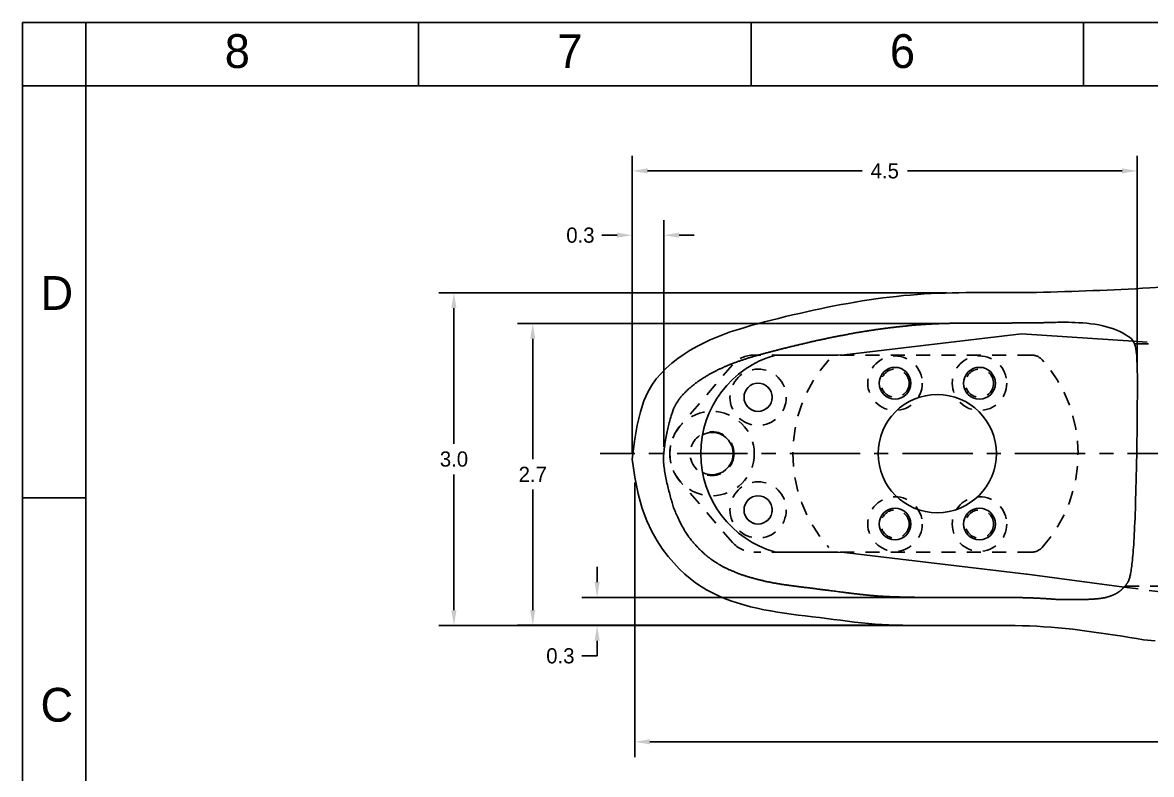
# Model space of a CAD drawing. Extents: x 2.9 to 27.6, y -9.5 to 6.2.
# Drawn here: x 2.88 to 12.9, y -0.46 to 6.21 of the extents above; entities that cross this region are included whole.
import ezdxf
from ezdxf.enums import TextEntityAlignment as Align

# ---------------------------------------------------------------- set-up
doc = ezdxf.new("R2010")
doc.units = 0
doc.header["$LTSCALE"] = 0.5
doc.header["$MEASUREMENT"] = 0
doc.linetypes.add('CENTER', pattern=[2, 1.25, -0.25, 0.25, -0.25])
doc.linetypes.add('HIDDEN', pattern=[0.375, 0.25, -0.125])
doc.layers.get('0').update_dxf_attribs({"linetype": 'CONTINUOUS'})
doc.layers.get('DEFPOINTS').update_dxf_attribs({"linetype": 'CONTINUOUS'})
for name, color, linetype in [('AM_HID', 1, 'HIDDEN'), ('DIM', 3, 'CONTINUOUS'), ('FOOT', 7, 'CONTINUOUS'), ('TBLOCK', 7, 'CONTINUOUS')]:
    doc.layers.add(name, color=color, linetype=linetype)
doc.dimstyles.get("Standard").update_dxf_attribs({"dimtxt": 0.18, "dimasz": 0.18, "dimexe": 0.18, "dimexo": 0.0625, "dimgap": 0.09, "dimtad": 0, "dimtih": 1, "dimtoh": 1, "dimdec": 4, "dimzin": 0, "dimdsep": 46, "dimtxsty": 'Standard', "dimcen": 0.09, "dimadec": 0, "dimazin": 0, "dimtfac": 1, "dimtdec": 4, "dimtofl": 0, "dimtmove": 0, "dimatfit": 3, "dimfxl": 0, "dimtolj": 1, "dimtzin": 0, "dimarcsym": 0})

# ---------------------------------------------------------------- blocks, each defined once
blk = doc.blocks.new('*D57')
at = {"color": 0, "linetype": 'ByBlock'}
for p, q in [((18.797, 1.71), (18.797, -1.466)), ((8.313, 0.971), (8.313, -1.466)), ((8.448, -1.331), (13.319, -1.331)), ((18.662, -1.331), (13.791, -1.331))]:
    blk.add_line(p, q, dxfattribs=at)
for points in [[(8.448, -1.308), (8.448, -1.353), (8.313, -1.331)], [(18.662, -1.308), (18.662, -1.353), (18.797, -1.331)]]:
    blk.add_solid(points, dxfattribs=at)
at = {"layer": 'DEFPOINTS', "color": 0, "linetype": 'ByBlock'}
for p in [(18.797, 1.757), (8.313, 1.017), (18.797, -1.331)]:
    blk.add_point(p, dxfattribs=at)
at = {"color": 0, "linetype": 'ByBlock', "insert": (13.555, -1.331), "char_height": 0.135, "attachment_point": 5}
blk.add_mtext('\\A1;10.5', dxfattribs=at)
blk = doc.blocks.new('*D61')
at = {"color": 0, "linetype": 'ByBlock'}
for p, q in [((11.084, 2.655), (6.573, 2.655)), ((6.708, 2.52), (6.708, 1.314)), ((6.708, -0.163), (6.708, 1.044)), ((10.77, -0.298), (6.573, -0.298))]:
    blk.add_line(p, q, dxfattribs=at)
for points in [[(6.685, 2.52), (6.73, 2.52), (6.708, 2.655)], [(6.685, -0.163), (6.73, -0.163), (6.708, -0.298)]]:
    blk.add_solid(points, dxfattribs=at)
at = {"layer": 'DEFPOINTS', "color": 0, "linetype": 'ByBlock'}
for p in [(6.708, 2.655), (11.131, 2.655), (10.817, -0.298)]:
    blk.add_point(p, dxfattribs=at)
at = {"color": 0, "linetype": 'ByBlock', "insert": (6.708, 1.179), "char_height": 0.135, "attachment_point": 5}
blk.add_mtext('\\A1;3.0', dxfattribs=at)
blk = doc.blocks.new('*D62')
at = {"color": 0, "linetype": 'ByBlock'}
for p, q in [((8.292, 1.225), (8.292, 3.302)), ((8.572, 1.287), (8.572, 3.302)), ((8.157, 3.167), (8.022, 3.167)), ((8.707, 3.167), (8.842, 3.167))]:
    blk.add_line(p, q, dxfattribs=at)
for points in [[(8.157, 3.19), (8.157, 3.145), (8.292, 3.167)], [(8.707, 3.19), (8.707, 3.145), (8.572, 3.167)]]:
    blk.add_solid(points, dxfattribs=at)
at = {"layer": 'DEFPOINTS', "color": 0, "linetype": 'ByBlock'}
for p in [(8.292, 3.167), (8.572, 1.24), (8.292, 1.178)]:
    blk.add_point(p, dxfattribs=at)
at = {"color": 0, "linetype": 'ByBlock', "insert": (7.831, 3.167), "char_height": 0.135, "attachment_point": 5}
blk.add_mtext('\\A1;0.3', dxfattribs=at)
blk = doc.blocks.new('*D63')
at = {"color": 0, "linetype": 'ByBlock'}
for p, q in [((8.292, 1.271), (8.292, 3.873)), ((12.776, 2.015), (12.776, 3.873)), ((8.427, 3.738), (10.332, 3.738)), ((12.641, 3.738), (10.737, 3.738))]:
    blk.add_line(p, q, dxfattribs=at)
for points in [[(8.427, 3.761), (8.427, 3.716), (8.292, 3.738)], [(12.641, 3.761), (12.641, 3.716), (12.776, 3.738)]]:
    blk.add_solid(points, dxfattribs=at)
at = {"layer": 'DEFPOINTS', "color": 0, "linetype": 'ByBlock'}
for p in [(12.776, 3.738), (12.776, 1.969), (8.292, 1.225)]:
    blk.add_point(p, dxfattribs=at)
at = {"color": 0, "linetype": 'ByBlock', "insert": (10.534, 3.738), "char_height": 0.135, "attachment_point": 5}
blk.add_mtext('\\A1;4.5', dxfattribs=at)
blk = doc.blocks.new('*D64')
at = {"color": 0, "linetype": 'ByBlock'}
for p, q in [((11.023, 3.543), (7.273, 3.543)), ((7.408, 3.408), (7.408, 2.339)), ((7.408, 0.999), (7.408, 2.069)), ((10.646, 0.864), (7.273, 0.864))]:
    blk.add_line(p, q, dxfattribs=at)
for points in [[(7.385, 3.408), (7.43, 3.408), (7.408, 3.543)], [(7.385, 0.999), (7.43, 0.999), (7.408, 0.864)]]:
    blk.add_solid(points, dxfattribs=at)
at = {"layer": 'DEFPOINTS', "color": 0, "linetype": 'ByBlock'}
for p in [(7.408, 3.543), (11.069, 3.543), (10.693, 0.864)]:
    blk.add_point(p, dxfattribs=at)
at = {"color": 0, "linetype": 'ByBlock', "insert": (7.408, 2.204), "char_height": 0.135, "attachment_point": 5}
blk.add_mtext('\\A1;2.7', dxfattribs=at)
blk = doc.blocks.new('*D65')
at = {"color": 0, "linetype": 'ByBlock'}
for p, q in [((7.979, 1.247), (7.979, 1.382)), ((11.144, 1.112), (7.844, 1.112)), ((10.894, 0.862), (7.844, 0.862)), ((7.979, 0.727), (7.979, 0.592)), ((7.979, 0.592), (7.844, 0.592))]:
    blk.add_line(p, q, dxfattribs=at)
for points in [[(7.957, 1.247), (8.002, 1.247), (7.979, 1.112)], [(7.957, 0.727), (8.002, 0.727), (7.979, 0.862)]]:
    blk.add_solid(points, dxfattribs=at)
at = {"layer": 'DEFPOINTS', "color": 0, "linetype": 'ByBlock'}
for p in [(11.191, 1.112), (7.979, 0.862), (10.941, 0.862)]:
    blk.add_point(p, dxfattribs=at)
at = {"color": 0, "linetype": 'ByBlock', "insert": (7.653, 0.592), "char_height": 0.135, "attachment_point": 5}
blk.add_mtext('\\A1;0.3', dxfattribs=at)

msp = doc.modelspace()

# ---------------------------------------------------------------- linework, layer by layer
for p, q in [((10.176, 3.266), (11.747, 3.452)), ((11.747, 3.452), (12.74, 3.386)), ((9.562, 3.263), (10.117, 3.263)), ((10.176, 3.266), (10.117, 3.263)), ((9.562, 1.513), (10.117, 1.513)), ((10.117, 1.513), (10.176, 1.509)), ((10.176, 1.509), (11.793, 1.318)), ((11.793, 1.318), (11.8, 1.317)), ((11.8, 1.317), (12.66, 1.203))]:
    msp.add_line(p, q)
for centre, radius in [((10.625, 3.013), 0.141), ((11.375, 3.013), 0.141), ((9.409, 2.888), 0.125), ((11, 2.388), 0.525), ((9.409, 1.888), 0.125), ((10.625, 1.763), 0.141), ((11.375, 1.763), 0.141)]:
    msp.add_circle(centre, radius)
for centre, radius, start, end in [((9.809, 2.388), 0.909, 105.7338, 254.2662), ((9, 2.388), 0.188, 243.2295, 116.7705)]:
    msp.add_arc(centre, radius, start, end)
at = {"layer": 'AM_HID'}
for p, q in [((12.74, 3.386), (13.217, 3.354)), ((12.752, 3.364), (13.867, 3.364)), ((10.107, 3.263), (9.371, 3.263)), ((11.838, 3.263), (10.107, 3.263)), ((9.181, 3.175), (8.715, 2.632)), ((9.181, 1.6), (8.715, 2.144)), ((10.107, 1.513), (9.371, 1.513)), ((11.838, 1.513), (10.107, 1.513)), ((12.667, 1.211), (13.867, 1.211)), ((12.66, 1.203), (13.316, 1.115))]:
    msp.add_line(p, q, dxfattribs=at)
for centre, radius in [((10.625, 3.013), 0.242), ((11.375, 3.013), 0.242), ((9.409, 2.888), 0.25), ((10.625, 3.013), 0.125), ((11.375, 3.013), 0.125), ((9.409, 2.888), 0.125), ((9, 2.388), 0.375), ((9, 2.388), 0.195), ((9.409, 1.888), 0.25), ((9.409, 1.888), 0.125), ((10.625, 1.763), 0.242), ((11.375, 1.763), 0.242), ((10.625, 1.763), 0.125), ((11.375, 1.763), 0.125)]:
    msp.add_circle(centre, radius, dxfattribs=at)
for centre, radius, start, end in [((9.371, 3.013), 0.25, 90, 139.3987), ((10.968, 2.388), 1.25, 138.1897, 221.8103), ((11.838, 3.138), 0.125, 41.8103, 90), ((11, 2.388), 1.25, 318.1897, 41.8103), ((9, 2.388), 0.375, 139.3987, 220.6013), ((9.371, 1.763), 0.25, 220.6013, 270), ((11.838, 1.638), 0.125, 270, 318.1897)]:
    msp.add_arc(centre, radius, start, end, dxfattribs=at)
at = {"layer": 'DIM', "color": 7, "linetype": 'CENTER'}
msp.add_line((19.315, 2.388), (8.006, 2.388), dxfattribs=at)
at = {"layer": 'FOOT'}
msp.add_lwpolyline([(12.991, 3.866), (12.887, 3.861), (12.823, 3.856), (12.76, 3.852), (12.696, 3.848), (12.633, 3.845), (12.571, 3.842), (12.508, 3.84), (12.445, 3.837), (12.383, 3.835), (12.32, 3.832), (12.257, 3.83), (12.195, 3.828), (12.132, 3.826), (12.069, 3.824), (12.006, 3.822), (11.943, 3.821), (11.88, 3.819), (11.817, 3.819), (11.754, 3.818), (11.692, 3.818), (11.629, 3.817), (11.566, 3.817), (11.504, 3.817), (11.441, 3.817), (11.379, 3.817), (11.317, 3.817), (11.254, 3.817), (11.192, 3.816), (11.131, 3.815), (11.069, 3.814), (11.008, 3.812), (10.946, 3.809), (10.885, 3.806), (10.824, 3.801), (10.762, 3.796), (10.701, 3.791), (10.639, 3.784), (10.578, 3.777), (10.517, 3.77), (10.455, 3.761), (10.394, 3.753), (10.332, 3.743), (10.27, 3.733), (10.209, 3.722), (10.147, 3.711), (10.085, 3.699), (10.024, 3.687), (9.962, 3.674), (9.9, 3.661), (9.838, 3.647), (9.776, 3.633), (9.714, 3.619), (9.652, 3.604), (9.59, 3.589), (9.528, 3.573), (9.466, 3.557), (9.405, 3.541), (9.343, 3.524), (9.282, 3.506), (9.222, 3.488), (9.161, 3.468), (9.101, 3.447), (9.042, 3.423), (8.982, 3.398), (8.923, 3.37), (8.865, 3.339), (8.807, 3.306), (8.751, 3.271), (8.697, 3.232), (8.644, 3.191), (8.594, 3.147), (8.548, 3.1), (8.505, 3.051), (8.465, 2.997), (8.429, 2.933), (8.395, 2.856), (8.364, 2.76), (8.336, 2.642), (8.311, 2.499), (8.292, 2.338), (8.313, 2.178), (8.343, 2.03), (8.379, 1.902), (8.42, 1.791), (8.465, 1.696), (8.512, 1.613), (8.561, 1.54), (8.611, 1.475), (8.66, 1.417), (8.709, 1.365), (8.757, 1.318), (8.805, 1.278), (8.853, 1.241), (8.902, 1.208), (8.951, 1.179), (9.003, 1.152), (9.056, 1.126), (9.11, 1.103), (9.167, 1.082), (9.224, 1.063), (9.282, 1.045), (9.341, 1.029), (9.401, 1.015), (9.461, 1.002), (9.521, 0.991), (9.582, 0.98), (9.643, 0.971), (9.704, 0.963), (9.766, 0.955), (9.828, 0.947), (9.891, 0.94), (9.954, 0.932), (10.016, 0.924), (10.079, 0.916), (10.141, 0.908), (10.204, 0.9), (10.265, 0.892), (10.327, 0.886), (10.388, 0.879), (10.449, 0.874), (10.509, 0.87), (10.57, 0.867), (10.632, 0.865), (10.693, 0.864), (10.755, 0.863), (10.817, 0.862), (10.879, 0.862), (10.941, 0.862), (11.441, 0.862), (11.504, 0.862), (11.567, 0.862), (11.63, 0.862), (11.693, 0.861), (11.756, 0.86), (11.82, 0.858), (11.884, 0.855), (11.947, 0.851), (12.011, 0.847), (12.075, 0.842), (12.139, 0.835), (12.203, 0.828), (12.266, 0.821), (12.329, 0.813), (12.392, 0.804), (12.456, 0.795), (12.518, 0.786), (12.581, 0.776), (12.644, 0.766), (12.707, 0.756), (12.77, 0.746), (12.833, 0.736), (12.936, 0.725)], dxfattribs=at)
msp.add_lwpolyline([(10.315, 3.467), (10.308, 3.465), (10.3, 3.464), (10.293, 3.463), (10.286, 3.462), (10.278, 3.46), (10.271, 3.459), (10.263, 3.458), (10.256, 3.456), (10.248, 3.455), (10.241, 3.454), (10.234, 3.452), (10.226, 3.451), (10.219, 3.45), (10.211, 3.448), (10.204, 3.447), (10.196, 3.445), (10.189, 3.444), (10.181, 3.443), (10.174, 3.441), (10.167, 3.44), (10.159, 3.438), (10.152, 3.437), (10.144, 3.436), (10.137, 3.434), (10.129, 3.433), (10.122, 3.431), (10.114, 3.43), (10.107, 3.428), (10.099, 3.427), (10.092, 3.425), (10.084, 3.424), (10.077, 3.422), (10.07, 3.421), (10.062, 3.419), (10.055, 3.418), (10.047, 3.416), (10.04, 3.415), (10.032, 3.413), (10.025, 3.412), (10.017, 3.41), (10.01, 3.408), (10.002, 3.407), (9.995, 3.405), (9.987, 3.404), (9.98, 3.402), (9.972, 3.4), (9.965, 3.399), (9.957, 3.397), (9.95, 3.396), (9.942, 3.394), (9.935, 3.392), (9.927, 3.391), (9.92, 3.389), (9.912, 3.387), (9.905, 3.386), (9.897, 3.384), (9.89, 3.382), (9.882, 3.381), (9.875, 3.379), (9.867, 3.377), (9.86, 3.375), (9.852, 3.374), (9.844, 3.372), (9.837, 3.37), (9.829, 3.368), (9.822, 3.367), (9.814, 3.365), (9.807, 3.363), (9.799, 3.361), (9.792, 3.36), (9.784, 3.358), (9.777, 3.356), (9.769, 3.354), (9.762, 3.352), (9.754, 3.351), (9.746, 3.349), (9.739, 3.347), (9.731, 3.345), (9.724, 3.343), (9.716, 3.342), (9.709, 3.34), (9.701, 3.338), (9.694, 3.336), (9.686, 3.334), (9.678, 3.332), (9.671, 3.33), (9.663, 3.328), (9.656, 3.327), (9.648, 3.325), (9.641, 3.323), (9.633, 3.321), (9.625, 3.319), (9.618, 3.317), (9.61, 3.315), (9.603, 3.313), (9.595, 3.311), (9.587, 3.309), (9.58, 3.307), (9.572, 3.306), (9.565, 3.304), (9.557, 3.302), (9.55, 3.3), (9.542, 3.298), (9.535, 3.296), (9.527, 3.294), (9.519, 3.292), (9.512, 3.29), (9.505, 3.288), (9.497, 3.286), (9.49, 3.284), (9.482, 3.282), (9.475, 3.28), (9.467, 3.278), (9.46, 3.276), (9.453, 3.274), (9.445, 3.272), (9.438, 3.27), (9.431, 3.268), (9.423, 3.266), (9.416, 3.264), (9.409, 3.262), (9.402, 3.26), (9.395, 3.258), (9.388, 3.256), (9.38, 3.254), (9.373, 3.252), (9.366, 3.25), (9.359, 3.248), (9.352, 3.245), (9.345, 3.243), (9.338, 3.241), (9.331, 3.239), (9.324, 3.237), (9.317, 3.235), (9.31, 3.233), (9.304, 3.23), (9.297, 3.228), (9.29, 3.226), (9.283, 3.224), (9.276, 3.222), (9.27, 3.219), (9.263, 3.217), (9.256, 3.215), (9.249, 3.213), (9.243, 3.21), (9.236, 3.208), (9.229, 3.206), (9.223, 3.203), (9.216, 3.201), (9.209, 3.198), (9.203, 3.196), (9.196, 3.193), (9.19, 3.191), (9.183, 3.189), (9.177, 3.186), (9.17, 3.183), (9.164, 3.181), (9.157, 3.178), (9.151, 3.176), (9.144, 3.173), (9.138, 3.17), (9.132, 3.168), (9.125, 3.165), (9.119, 3.162), (9.112, 3.16), (9.106, 3.157), (9.1, 3.154), (9.093, 3.151), (9.087, 3.148), (9.081, 3.145), (9.074, 3.142), (9.068, 3.14), (9.062, 3.137), (9.056, 3.134), (9.049, 3.131), (9.043, 3.127), (9.037, 3.124), (9.031, 3.121), (9.025, 3.118), (9.019, 3.115), (9.013, 3.112), (9.006, 3.109), (9, 3.105), (8.994, 3.102), (8.988, 3.099), (8.982, 3.095), (8.976, 3.092), (8.971, 3.089), (8.965, 3.085), (8.959, 3.082), (8.953, 3.078), (8.947, 3.075), (8.941, 3.071), (8.935, 3.068), (8.93, 3.064), (8.924, 3.061), (8.918, 3.057), (8.913, 3.053), (8.907, 3.05), (8.902, 3.046), (8.896, 3.042), (8.891, 3.039), (8.885, 3.035), (8.88, 3.031), (8.874, 3.027), (8.869, 3.023), (8.864, 3.019), (8.858, 3.016), (8.853, 3.012), (8.848, 3.008), (8.843, 3.004), (8.838, 3), (8.833, 2.996), (8.828, 2.992), (8.823, 2.988), (8.818, 2.983), (8.813, 2.979), (8.808, 2.975), (8.803, 2.971), (8.798, 2.967), (8.794, 2.963), (8.789, 2.959), (8.784, 2.954), (8.78, 2.95), (8.775, 2.946), (8.771, 2.942), (8.767, 2.937), (8.762, 2.933), (8.758, 2.929), (8.754, 2.925), (8.75, 2.92), (8.746, 2.916), (8.742, 2.912), (8.738, 2.908), (8.734, 2.904), (8.731, 2.9), (8.727, 2.895), (8.724, 2.891), (8.72, 2.887), (8.717, 2.883), (8.714, 2.879), (8.711, 2.875), (8.708, 2.871), (8.705, 2.867), (8.702, 2.862), (8.699, 2.858), (8.696, 2.854), (8.693, 2.849), (8.69, 2.845), (8.687, 2.84), (8.684, 2.836), (8.682, 2.831), (8.679, 2.826), (8.676, 2.821), (8.673, 2.815), (8.671, 2.81), (8.668, 2.804), (8.665, 2.798), (8.662, 2.791), (8.659, 2.785), (8.656, 2.778), (8.653, 2.771), (8.651, 2.764), (8.648, 2.756), (8.645, 2.748), (8.642, 2.74), (8.639, 2.731), (8.636, 2.722), (8.633, 2.713), (8.63, 2.703), (8.627, 2.693), (8.624, 2.682), (8.621, 2.671), (8.618, 2.66), (8.615, 2.648), (8.612, 2.636), (8.609, 2.623), (8.606, 2.61), (8.604, 2.597), (8.601, 2.583), (8.598, 2.569), (8.595, 2.554), (8.592, 2.539), (8.59, 2.524), (8.587, 2.508), (8.585, 2.493), (8.582, 2.477), (8.58, 2.461), (8.578, 2.446), (8.576, 2.431), (8.574, 2.415), (8.572, 2.4), (8.571, 2.385), (8.57, 2.37), (8.569, 2.355), (8.569, 2.34), (8.569, 2.325), (8.57, 2.31), (8.571, 2.295), (8.573, 2.281), (8.574, 2.266), (8.577, 2.251), (8.579, 2.235), (8.581, 2.22), (8.584, 2.205), (8.587, 2.189), (8.59, 2.173), (8.593, 2.158), (8.596, 2.142), (8.599, 2.127), (8.603, 2.112), (8.606, 2.097), (8.61, 2.082), (8.614, 2.068), (8.617, 2.054), (8.621, 2.04), (8.624, 2.027), (8.628, 2.014), (8.632, 2.001), (8.635, 1.988), (8.639, 1.976), (8.642, 1.964), (8.645, 1.953), (8.649, 1.941), (8.652, 1.93), (8.656, 1.919), (8.659, 1.908), (8.663, 1.898), (8.667, 1.888), (8.671, 1.878), (8.675, 1.867), (8.679, 1.857), (8.684, 1.846), (8.689, 1.835), (8.695, 1.823), (8.701, 1.81), (8.708, 1.797), (8.715, 1.783), (8.722, 1.768), (8.73, 1.753), (8.737, 1.739), (8.745, 1.725), (8.752, 1.712), (8.759, 1.699), (8.766, 1.688), (8.772, 1.678), (8.778, 1.669), (8.784, 1.661), (8.79, 1.653), (8.795, 1.646), (8.8, 1.639), (8.805, 1.633), (8.811, 1.626), (8.816, 1.62), (8.821, 1.614), (8.826, 1.608), (8.831, 1.602), (8.836, 1.596), (8.842, 1.59), (8.847, 1.584), (8.852, 1.578), (8.857, 1.573), (8.862, 1.567), (8.867, 1.562), (8.872, 1.557), (8.877, 1.552), (8.882, 1.546), (8.887, 1.541), (8.891, 1.537), (8.896, 1.532), (8.901, 1.527), (8.906, 1.522), (8.911, 1.518), (8.915, 1.513), (8.92, 1.509), (8.925, 1.505), (8.929, 1.5), (8.934, 1.496), (8.939, 1.492), (8.943, 1.488), (8.948, 1.484), (8.953, 1.48), (8.957, 1.477), (8.962, 1.473), (8.966, 1.469), (8.971, 1.466), (8.976, 1.462), (8.98, 1.459), (8.985, 1.455), (8.989, 1.452), (8.994, 1.448), (8.999, 1.445), (9.003, 1.442), (9.008, 1.439), (9.012, 1.435), (9.017, 1.432), (9.022, 1.429), (9.026, 1.426), (9.031, 1.423), (9.036, 1.42), (9.04, 1.417), (9.045, 1.414), (9.05, 1.411), (9.055, 1.408), (9.06, 1.405), (9.064, 1.403), (9.069, 1.4), (9.074, 1.397), (9.079, 1.394), (9.084, 1.391), (9.089, 1.389), (9.094, 1.386), (9.1, 1.383), (9.105, 1.381), (9.11, 1.378), (9.115, 1.375), (9.12, 1.373), (9.126, 1.37), (9.131, 1.368), (9.136, 1.365), (9.142, 1.362), (9.147, 1.36), (9.153, 1.357), (9.158, 1.355), (9.164, 1.352), (9.17, 1.35), (9.175, 1.347), (9.181, 1.345), (9.187, 1.343), (9.192, 1.34), (9.198, 1.338), (9.204, 1.336), (9.21, 1.333), (9.216, 1.331), (9.221, 1.329), (9.227, 1.326), (9.233, 1.324), (9.239, 1.322), (9.245, 1.32), (9.251, 1.318), (9.257, 1.315), (9.263, 1.313), (9.27, 1.311), (9.276, 1.309), (9.282, 1.307), (9.288, 1.305), (9.294, 1.303), (9.301, 1.301), (9.307, 1.299), (9.313, 1.297), (9.319, 1.295), (9.326, 1.293), (9.332, 1.291), (9.338, 1.289), (9.345, 1.287), (9.351, 1.286), (9.358, 1.284), (9.364, 1.282), (9.371, 1.28), (9.377, 1.278), (9.384, 1.277), (9.39, 1.275), (9.397, 1.273), (9.403, 1.271), (9.41, 1.27), (9.416, 1.268), (9.423, 1.267), (9.43, 1.265), (9.436, 1.263), (9.443, 1.262), (9.45, 1.26), (9.456, 1.259), (9.463, 1.257), (9.47, 1.256), (9.476, 1.254), (9.483, 1.253), (9.49, 1.251), (9.497, 1.25), (9.503, 1.249), (9.51, 1.247), (9.517, 1.246), (9.524, 1.245), (9.531, 1.243), (9.537, 1.242), (9.544, 1.241), (9.551, 1.239), (9.558, 1.238), (9.565, 1.237), (9.572, 1.236), (9.579, 1.234), (9.586, 1.233), (9.593, 1.232), (9.6, 1.231), (9.607, 1.23), (9.614, 1.229), (9.621, 1.227), (9.628, 1.226), (9.635, 1.225), (9.643, 1.224), (9.65, 1.223), (9.657, 1.222), (9.664, 1.221), (9.671, 1.22), (9.679, 1.219), (9.686, 1.218), (9.693, 1.217), (9.7, 1.216), (9.708, 1.215), (9.715, 1.214), (9.722, 1.213), (9.73, 1.212), (9.737, 1.211), (9.745, 1.21), (9.752, 1.209), (9.76, 1.208), (9.767, 1.207), (9.774, 1.206), (9.782, 1.205), (9.79, 1.204), (9.797, 1.203), (9.805, 1.202), (9.812, 1.201), (9.82, 1.2), (9.828, 1.199), (9.835, 1.198), (9.843, 1.198), (9.851, 1.197), (9.858, 1.196), (9.866, 1.195), (9.874, 1.194), (9.882, 1.193), (9.89, 1.192), (9.897, 1.191), (9.905, 1.19), (9.913, 1.189), (9.921, 1.188), (9.929, 1.187), (9.937, 1.186), (9.945, 1.185), (9.953, 1.184), (9.961, 1.183), (9.969, 1.182), (9.977, 1.181), (9.985, 1.18), (9.993, 1.179), (10.001, 1.178), (10.009, 1.177), (10.018, 1.176), (10.027, 1.175), (10.037, 1.174), (10.047, 1.172), (10.059, 1.171), (10.071, 1.169), (10.084, 1.168), (10.097, 1.166), (10.111, 1.164), (10.125, 1.162), (10.138, 1.16), (10.151, 1.159), (10.163, 1.157), (10.174, 1.156), (10.184, 1.154), (10.194, 1.153), (10.203, 1.152), (10.211, 1.151), (10.219, 1.15), (10.227, 1.149), (10.234, 1.148), (10.242, 1.147), (10.249, 1.146), (10.257, 1.145), (10.264, 1.144), (10.272, 1.144), (10.279, 1.143), (10.287, 1.142), (10.294, 1.141), (10.301, 1.14), (10.309, 1.139), (10.316, 1.138), (10.324, 1.138), (10.331, 1.137), (10.338, 1.136), (10.346, 1.135), (10.353, 1.134), (10.36, 1.134), (10.367, 1.133), (10.375, 1.132), (10.382, 1.131), (10.389, 1.131), (10.396, 1.13), (10.403, 1.129), (10.41, 1.129), (10.418, 1.128), (10.425, 1.127), (10.432, 1.127), (10.439, 1.126), (10.446, 1.126), (10.453, 1.125), (10.46, 1.124), (10.467, 1.124), (10.474, 1.123), (10.481, 1.123), (10.489, 1.122), (10.496, 1.122), (10.503, 1.121), (10.51, 1.121), (10.517, 1.121), (10.524, 1.12), (10.531, 1.12), (10.538, 1.119), (10.545, 1.119), (10.553, 1.119), (10.56, 1.118), (10.567, 1.118), (10.574, 1.118), (10.581, 1.117), (10.588, 1.117), (10.596, 1.117), (10.603, 1.116), (10.61, 1.116), (10.617, 1.116), (10.625, 1.116), (10.632, 1.115), (10.639, 1.115), (10.647, 1.115), (10.654, 1.115), (10.661, 1.115), (10.669, 1.114), (10.676, 1.114), (10.683, 1.114), (10.691, 1.114), (10.698, 1.114), (10.705, 1.114), (10.713, 1.113), (10.72, 1.113), (10.728, 1.113), (10.735, 1.113), (10.743, 1.113), (10.75, 1.113), (10.758, 1.113), (10.765, 1.113), (10.773, 1.113), (10.78, 1.113), (10.788, 1.113), (10.795, 1.113), (10.803, 1.112), (10.811, 1.112), (10.818, 1.112), (10.826, 1.112), (10.833, 1.112), (10.841, 1.112), (10.849, 1.112), (10.856, 1.112), (10.864, 1.112), (10.872, 1.112), (10.879, 1.112), (10.887, 1.112), (10.896, 1.112), (10.906, 1.112), (10.919, 1.112), (10.936, 1.112), (10.957, 1.112), (10.982, 1.112), (11.014, 1.112), (11.053, 1.112), (11.096, 1.112), (11.143, 1.112), (11.191, 1.112), (11.24, 1.112), (11.287, 1.112), (11.33, 1.112), (11.368, 1.112), (11.4, 1.112), (11.426, 1.112), (11.447, 1.112), (11.464, 1.112), (11.477, 1.112), (11.487, 1.112), (11.496, 1.112), (11.504, 1.112), (11.512, 1.112), (11.52, 1.112), (11.528, 1.112), (11.536, 1.112), (11.544, 1.112), (11.552, 1.112), (11.56, 1.112), (11.568, 1.112), (11.576, 1.112), (11.584, 1.112), (11.592, 1.112), (11.6, 1.112), (11.608, 1.112), (11.616, 1.112), (11.624, 1.112), (11.632, 1.112), (11.64, 1.111), (11.648, 1.111), (11.656, 1.111), (11.664, 1.111), (11.673, 1.111), (11.681, 1.111), (11.689, 1.111), (11.697, 1.111), (11.705, 1.111), (11.713, 1.11), (11.721, 1.11), (11.73, 1.11), (11.738, 1.11), (11.746, 1.11), (11.754, 1.11), (11.763, 1.109), (11.771, 1.109), (11.779, 1.109), (11.787, 1.109), (11.795, 1.109), (11.802, 1.108), (11.809, 1.108), (11.816, 1.108), (11.822, 1.108), (11.827, 1.108), (11.832, 1.107), (11.836, 1.107), (11.84, 1.107), (11.843, 1.107), (11.846, 1.107), (11.849, 1.107), (11.852, 1.107), (11.855, 1.106), (11.857, 1.106), (11.86, 1.106), (11.863, 1.106), (11.865, 1.106), (11.868, 1.106), (11.87, 1.106), (11.873, 1.106), (11.875, 1.105), (11.878, 1.105), (11.88, 1.105), (11.882, 1.105), (11.884, 1.105), (11.887, 1.105), (11.889, 1.105), (11.891, 1.105), (11.893, 1.105), (11.895, 1.105), (11.897, 1.104), (11.9, 1.104), (11.902, 1.104), (11.904, 1.104), (11.905, 1.104), (11.907, 1.104), (11.909, 1.104), (11.911, 1.104), (11.913, 1.104), (11.915, 1.104), (11.917, 1.103), (11.918, 1.103), (11.92, 1.103), (11.922, 1.103), (11.924, 1.103), (11.925, 1.103), (11.927, 1.103), (11.928, 1.103), (11.93, 1.103), (11.932, 1.103), (11.933, 1.103), (11.935, 1.102), (11.936, 1.102), (11.938, 1.102), (11.939, 1.102), (11.941, 1.102), (11.942, 1.102), (11.944, 1.102), (11.945, 1.102), (11.947, 1.102), (11.948, 1.102), (11.949, 1.102), (11.951, 1.102), (11.952, 1.101), (11.953, 1.101), (11.955, 1.101), (11.956, 1.101), (11.958, 1.101), (11.959, 1.101), (11.96, 1.101), (11.961, 1.101), (11.963, 1.101), (11.964, 1.101), (11.965, 1.101), (11.967, 1.101), (11.968, 1.1), (11.969, 1.1), (11.97, 1.1), (11.972, 1.1), (11.973, 1.1), (11.974, 1.1), (11.975, 1.1), (11.976, 1.1), (11.978, 1.1), (11.979, 1.1), (11.98, 1.1), (11.981, 1.1), (11.982, 1.1), (11.984, 1.099), (11.985, 1.099), (11.986, 1.099), (11.987, 1.099), (11.988, 1.099), (11.989, 1.099), (11.991, 1.099), (11.992, 1.099), (11.993, 1.099), (11.994, 1.099), (11.995, 1.099), (11.996, 1.099), (11.997, 1.099), (11.999, 1.098), (12, 1.098), (12.001, 1.098), (12.002, 1.098), (12.003, 1.098), (12.004, 1.098), (12.005, 1.098), (12.006, 1.098), (12.007, 1.098), (12.008, 1.098), (12.009, 1.098), (12.011, 1.098), (12.012, 1.097), (12.013, 1.097), (12.014, 1.097), (12.015, 1.097), (12.016, 1.097), (12.017, 1.097), (12.018, 1.097), (12.019, 1.097), (12.02, 1.097), (12.021, 1.097), (12.022, 1.097), (12.023, 1.097), (12.024, 1.097), (12.026, 1.096), (12.027, 1.096), (12.028, 1.096), (12.029, 1.096), (12.03, 1.096), (12.031, 1.096), (12.032, 1.096), (12.033, 1.096), (12.034, 1.096), (12.035, 1.096), (12.036, 1.096), (12.037, 1.096), (12.038, 1.095), (12.039, 1.095), (12.04, 1.095), (12.042, 1.095), (12.043, 1.095), (12.044, 1.095), (12.045, 1.095), (12.046, 1.095), (12.047, 1.095), (12.049, 1.095), (12.05, 1.095), (12.051, 1.095), (12.052, 1.094), (12.053, 1.094), (12.055, 1.094), (12.056, 1.094), (12.057, 1.094), (12.059, 1.094), (12.06, 1.094), (12.061, 1.094), (12.063, 1.094), (12.064, 1.094), (12.066, 1.094), (12.067, 1.094), (12.069, 1.094), (12.07, 1.093), (12.072, 1.093), (12.074, 1.093), (12.075, 1.093), (12.077, 1.093), (12.079, 1.093), (12.081, 1.093), (12.082, 1.093), (12.084, 1.093), (12.086, 1.093), (12.088, 1.093), (12.09, 1.093), (12.092, 1.093), (12.094, 1.093), (12.096, 1.093), (12.099, 1.093), (12.101, 1.092), (12.103, 1.092), (12.106, 1.092), (12.108, 1.092), (12.11, 1.092), (12.113, 1.092), (12.115, 1.092), (12.118, 1.092), (12.121, 1.092), (12.123, 1.092), (12.126, 1.092), (12.129, 1.092), (12.132, 1.092), (12.135, 1.092), (12.138, 1.092), (12.141, 1.092), (12.144, 1.092), (12.147, 1.092), (12.15, 1.092), (12.154, 1.092), (12.157, 1.092), (12.161, 1.092), (12.164, 1.092), (12.168, 1.092), (12.171, 1.092), (12.175, 1.092), (12.179, 1.092), (12.182, 1.092), (12.186, 1.092), (12.19, 1.092), (12.194, 1.092), (12.198, 1.092), (12.202, 1.092), (12.206, 1.092), (12.21, 1.092), (12.214, 1.092), (12.218, 1.092), (12.222, 1.092), (12.226, 1.092), (12.23, 1.092), (12.235, 1.092), (12.239, 1.092), (12.243, 1.092), (12.247, 1.092), (12.252, 1.092), (12.256, 1.092), (12.26, 1.092), (12.265, 1.092), (12.269, 1.092), (12.273, 1.092), (12.278, 1.092), (12.282, 1.093), (12.286, 1.093), (12.291, 1.093), (12.295, 1.093), (12.299, 1.093), (12.304, 1.093), (12.308, 1.093), (12.312, 1.093), (12.317, 1.093), (12.321, 1.094), (12.325, 1.094), (12.33, 1.094), (12.334, 1.094), (12.338, 1.094), (12.342, 1.094), (12.346, 1.095), (12.351, 1.095), (12.355, 1.095), (12.359, 1.095), (12.363, 1.095), (12.367, 1.096), (12.371, 1.096), (12.375, 1.096), (12.379, 1.096), (12.383, 1.097), (12.387, 1.097), (12.391, 1.097), (12.394, 1.097), (12.398, 1.098), (12.402, 1.098), (12.405, 1.098), (12.409, 1.098), (12.412, 1.099), (12.416, 1.099), (12.419, 1.099), (12.423, 1.1), (12.426, 1.1), (12.43, 1.1), (12.433, 1.101), (12.436, 1.101), (12.439, 1.101), (12.442, 1.102), (12.445, 1.102), (12.448, 1.103), (12.451, 1.103), (12.454, 1.103), (12.457, 1.104), (12.46, 1.104), (12.463, 1.105), (12.466, 1.105), (12.469, 1.106), (12.471, 1.106), (12.474, 1.107), (12.477, 1.107), (12.479, 1.107), (12.482, 1.108), (12.485, 1.108), (12.487, 1.109), (12.49, 1.109), (12.492, 1.11), (12.495, 1.111), (12.497, 1.111), (12.499, 1.112), (12.502, 1.112), (12.504, 1.113), (12.506, 1.113), (12.509, 1.114), (12.511, 1.115), (12.513, 1.115), (12.515, 1.116), (12.517, 1.116), (12.52, 1.117), (12.522, 1.118), (12.524, 1.118), (12.526, 1.119), (12.528, 1.12), (12.53, 1.12), (12.532, 1.121), (12.534, 1.122), (12.536, 1.122), (12.538, 1.123), (12.54, 1.124), (12.542, 1.124), (12.544, 1.125), (12.546, 1.126), (12.548, 1.127), (12.55, 1.127), (12.552, 1.128), (12.554, 1.129), (12.555, 1.13), (12.557, 1.13), (12.559, 1.131), (12.561, 1.132), (12.563, 1.133), (12.565, 1.134), (12.566, 1.134), (12.568, 1.135), (12.57, 1.136), (12.572, 1.137), (12.574, 1.138), (12.575, 1.139), (12.577, 1.14), (12.579, 1.141), (12.581, 1.141), (12.583, 1.142), (12.584, 1.143), (12.586, 1.144), (12.588, 1.145), (12.59, 1.146), (12.592, 1.147), (12.593, 1.148), (12.595, 1.149), (12.597, 1.15), (12.599, 1.152), (12.6, 1.153), (12.602, 1.154), (12.604, 1.155), (12.606, 1.156), (12.607, 1.157), (12.609, 1.159), (12.611, 1.16), (12.613, 1.161), (12.615, 1.162), (12.616, 1.164), (12.618, 1.165), (12.62, 1.166), (12.622, 1.168), (12.624, 1.169), (12.625, 1.171), (12.627, 1.172), (12.629, 1.174), (12.631, 1.175), (12.633, 1.177), (12.634, 1.178), (12.636, 1.18), (12.638, 1.182), (12.64, 1.183), (12.642, 1.185), (12.644, 1.187), (12.646, 1.189), (12.647, 1.19), (12.649, 1.192), (12.651, 1.194), (12.653, 1.196), (12.655, 1.198), (12.657, 1.2), (12.659, 1.202), (12.661, 1.204), (12.663, 1.206), (12.665, 1.208), (12.667, 1.211), (12.669, 1.213), (12.671, 1.215), (12.673, 1.218), (12.675, 1.22), (12.677, 1.223), (12.679, 1.225), (12.681, 1.228), (12.683, 1.231), (12.685, 1.234), (12.687, 1.237), (12.689, 1.24), (12.692, 1.244), (12.694, 1.248), (12.696, 1.252), (12.698, 1.257), (12.7, 1.262), (12.702, 1.268), (12.704, 1.274), (12.707, 1.281), (12.709, 1.288), (12.711, 1.296), (12.713, 1.305), (12.715, 1.314), (12.717, 1.325), (12.719, 1.336), (12.721, 1.348), (12.723, 1.361), (12.725, 1.375), (12.727, 1.39), (12.729, 1.406), (12.731, 1.424), (12.733, 1.442), (12.735, 1.462), (12.737, 1.483), (12.739, 1.506), (12.741, 1.53), (12.743, 1.555), (12.745, 1.582), (12.747, 1.61), (12.748, 1.64), (12.75, 1.672), (12.752, 1.705), (12.753, 1.74), (12.755, 1.777), (12.757, 1.815), (12.758, 1.855), (12.76, 1.898), (12.761, 1.942), (12.762, 1.988), (12.764, 2.037), (12.765, 2.087), (12.766, 2.14), (12.768, 2.195), (12.769, 2.252), (12.77, 2.312), (12.771, 2.373), (12.772, 2.437), (12.773, 2.502), (12.774, 2.568), (12.774, 2.635), (12.775, 2.701), (12.776, 2.768), (12.776, 2.833), (12.777, 2.897), (12.777, 2.959), (12.777, 3.019), (12.777, 3.076), (12.776, 3.129), (12.775, 3.177), (12.773, 3.222), (12.771, 3.26), (12.768, 3.293), (12.764, 3.321), (12.758, 3.344), (12.752, 3.364), (12.743, 3.381), (12.733, 3.395), (12.721, 3.409), (12.706, 3.421), (12.688, 3.434), (12.668, 3.447), (12.646, 3.46), (12.622, 3.472), (12.595, 3.484), (12.566, 3.496), (12.536, 3.506), (12.503, 3.515), (12.47, 3.523), (12.435, 3.53), (12.399, 3.536), (12.363, 3.541), (12.327, 3.545), (12.292, 3.548), (12.258, 3.55), (12.225, 3.552), (12.194, 3.553), (12.165, 3.554), (12.139, 3.554), (12.114, 3.554), (12.091, 3.554), (12.07, 3.554), (12.051, 3.553), (12.034, 3.553), (12.019, 3.552), (12.006, 3.552), (11.994, 3.552), (11.983, 3.551), (11.974, 3.551), (11.965, 3.551), (11.957, 3.551), (11.949, 3.551), (11.941, 3.55), (11.933, 3.55), (11.925, 3.55), (11.916, 3.55), (11.908, 3.55), (11.9, 3.55), (11.892, 3.55), (11.884, 3.549), (11.876, 3.549), (11.868, 3.549), (11.86, 3.549), (11.852, 3.549), (11.844, 3.549), (11.836, 3.549), (11.828, 3.549), (11.82, 3.549), (11.812, 3.549), (11.804, 3.548), (11.796, 3.548), (11.789, 3.548), (11.781, 3.548), (11.773, 3.548), (11.765, 3.548), (11.757, 3.548), (11.749, 3.548), (11.741, 3.548), (11.733, 3.548), (11.725, 3.548), (11.717, 3.548), (11.709, 3.548), (11.701, 3.548), (11.693, 3.548), (11.685, 3.548), (11.677, 3.548), (11.669, 3.548), (11.661, 3.547), (11.654, 3.547), (11.646, 3.547), (11.638, 3.547), (11.63, 3.547), (11.622, 3.547), (11.614, 3.547), (11.606, 3.547), (11.598, 3.547), (11.59, 3.547), (11.582, 3.547), (11.575, 3.547), (11.567, 3.547), (11.559, 3.547), (11.551, 3.547), (11.543, 3.547), (11.535, 3.547), (11.527, 3.547), (11.52, 3.547), (11.512, 3.547), (11.504, 3.547), (11.496, 3.547), (11.488, 3.547), (11.48, 3.547), (11.473, 3.547), (11.465, 3.547), (11.457, 3.547), (11.449, 3.547), (11.441, 3.547), (11.434, 3.547), (11.426, 3.547), (11.418, 3.547), (11.41, 3.547), (11.402, 3.547), (11.395, 3.547), (11.387, 3.547), (11.379, 3.547), (11.371, 3.547), (11.364, 3.547), (11.356, 3.547), (11.348, 3.547), (11.341, 3.547), (11.333, 3.547), (11.325, 3.547), (11.318, 3.547), (11.31, 3.547), (11.302, 3.547), (11.295, 3.547), (11.287, 3.547), (11.279, 3.547), (11.272, 3.547), (11.264, 3.547), (11.256, 3.547), (11.249, 3.547), (11.241, 3.547), (11.234, 3.547), (11.226, 3.546), (11.219, 3.546), (11.211, 3.546), (11.204, 3.546), (11.196, 3.546), (11.188, 3.546), (11.181, 3.546), (11.173, 3.546), (11.166, 3.546), (11.158, 3.546), (11.151, 3.545), (11.144, 3.545), (11.136, 3.545), (11.129, 3.545), (11.121, 3.545), (11.114, 3.545), (11.106, 3.544), (11.099, 3.544), (11.092, 3.544), (11.084, 3.544), (11.077, 3.544), (11.069, 3.543), (11.062, 3.543), (11.055, 3.543), (11.047, 3.543), (11.04, 3.543), (11.033, 3.542), (11.025, 3.542), (11.018, 3.542), (11.011, 3.541), (11.003, 3.541), (10.996, 3.541), (10.989, 3.541), (10.982, 3.54), (10.974, 3.54), (10.967, 3.54), (10.96, 3.539), (10.952, 3.539), (10.945, 3.538), (10.938, 3.538), (10.931, 3.538), (10.923, 3.537), (10.916, 3.537), (10.909, 3.536), (10.902, 3.536), (10.894, 3.535), (10.887, 3.535), (10.88, 3.535), (10.873, 3.534), (10.865, 3.534), (10.858, 3.533), (10.851, 3.532), (10.844, 3.532), (10.836, 3.531), (10.829, 3.531), (10.822, 3.53), (10.815, 3.53), (10.807, 3.529), (10.8, 3.529), (10.793, 3.528), (10.785, 3.527), (10.778, 3.527), (10.771, 3.526), (10.764, 3.525), (10.756, 3.525), (10.749, 3.524), (10.742, 3.523), (10.734, 3.523), (10.727, 3.522), (10.72, 3.521), (10.712, 3.52), (10.705, 3.52), (10.698, 3.519), (10.691, 3.518), (10.683, 3.517), (10.676, 3.517), (10.669, 3.516), (10.661, 3.515), (10.654, 3.514), (10.647, 3.513), (10.639, 3.513), (10.632, 3.512), (10.625, 3.511), (10.617, 3.51), (10.61, 3.509), (10.603, 3.508), (10.595, 3.507), (10.588, 3.507), (10.581, 3.506), (10.573, 3.505), (10.566, 3.504), (10.559, 3.503), (10.551, 3.502), (10.544, 3.501), (10.537, 3.5), (10.529, 3.499), (10.522, 3.498), (10.515, 3.497), (10.507, 3.496), (10.5, 3.495), (10.492, 3.494), (10.485, 3.493), (10.478, 3.492), (10.47, 3.491), (10.463, 3.49), (10.456, 3.489), (10.448, 3.488), (10.441, 3.487), (10.433, 3.485), (10.426, 3.484), (10.419, 3.483), (10.411, 3.482), (10.404, 3.481), (10.397, 3.48), (10.389, 3.479), (10.382, 3.477), (10.374, 3.476), (10.367, 3.475), (10.36, 3.474), (10.352, 3.473), (10.345, 3.472), (10.337, 3.47), (10.33, 3.469), (10.323, 3.468)], close=True, dxfattribs=at)
at = {"layer": 'TBLOCK'}
for p, q in [((27.627, 6.215), (2.877, 6.215)), ((2.877, 6.215), (2.877, -9.535)), ((3.439, 1.996), (3.439, 6.215)), ((6.393, 5.652), (6.393, 6.215)), ((9.346, 5.652), (9.346, 6.215)), ((12.299, 5.652), (12.299, 6.215)), ((27.627, 5.652), (2.877, 5.652)), ((3.439, 1.996), (2.877, 1.996)), ((3.439, 1.996), (3.439, -9.535))]:
    msp.add_line(p, q, dxfattribs=at)

# ---------------------------------------------------------------- texts
for s, p in [('8', (4.784, 5.962)), ('6', (10.691, 5.962)), ('7', (7.738, 5.962)), ('D', (3.181, 3.814)), ('C', (3.181, 0.158))]:
    msp.add_text(s, height=0.3, dxfattribs=at).set_placement(p, align=Align.MIDDLE)

# ---------------------------------------------------------------- dimensions: what is measured, and where the dimension line sits
for base, p1, p2, angle, picture, middle in [((12.776, 4.898), (8.292, 2.385), (12.776, 3.129), 180, '*D63', (10.534, 4.898)), ((8.292, 4.327), (8.572, 2.4), (8.292, 2.338), 180, '*D62', (7.831, 4.327)), ((6.708, 3.815), (10.817, 0.862), (11.131, 3.815), 90, '*D61', (6.708, 2.339)), ((18.797, -0.171), (8.313, 2.178), (18.797, 2.917), 180, '*D57', (13.555, -0.171))]:
    dim = msp.add_linear_dim(base=base, p1=p1, p2=p2, angle=angle, dimstyle='Standard', override={"dimscale": 0.75, "dimdec": 1})
    dim.commit()
    dim.dimension.update_dxf_attribs({"geometry": picture, "text_midpoint": middle, "insert": (0, 1.16)})
for base, p1, p2, picture, middle in [((7.408, 3.543), (10.693, 0.864), (11.069, 3.543), '*D64', (7.408, 2.204)), ((7.9792105, 0.8621712), (11.1912685, 1.1121713), (10.9412068, 0.8621712), '*D65', (7.6529605, 0.5921712))]:
    dim = msp.add_linear_dim(base=base, p1=p1, p2=p2, angle=90, dimstyle='Standard', override={"dimscale": 0.75, "dimdec": 1})
    dim.commit()
    dim.dimension.update_dxf_attribs({"geometry": picture, "text_midpoint": middle})

doc.saveas('drawing.dxf')
